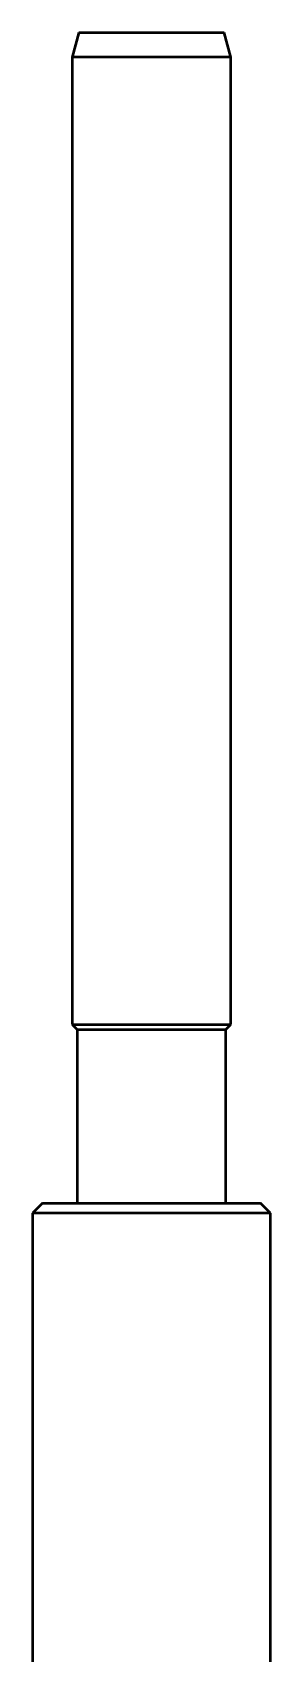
# Paper-space layout 'Layout1' of a CAD drawing. Header units: millimetres. Extents: x 0 to 420, y 0 to 297.
# Drawn here: x 143.38 to 148.18, y 177.53 to 210.21 of the extents above; entities that cross this region are included whole.
import ezdxf

# ---------------------------------------------------------------- set-up
doc = ezdxf.new("R2010")
doc.units = ezdxf.units.MM
doc.layers.add('170', color=7, linetype='Continuous', true_color=0xffffff)

psp = doc.layouts.get("Layout1")

# ---------------------------------------------------------------- linework, layer by layer
at = {"layer": '170', "color": 155, "linetype": 'Continuous', "lineweight": 50}
for p, q in [((144.319, 210.209), (144.185, 209.709)), ((147.385, 209.709), (147.251, 210.209)), ((144.185, 209.709), (144.185, 190.209)), ((147.385, 190.209), (147.385, 209.709)), ((144.185, 190.209), (144.285, 190.109)), ((147.285, 190.109), (147.385, 190.209)), ((144.285, 190.109), (144.285, 186.609)), ((147.285, 186.609), (147.285, 190.109)), ((143.585, 186.609), (143.385, 186.409)), ((148.185, 186.409), (147.985, 186.609)), ((143.385, 186.409), (143.385, 176.309)), ((148.185, 176.309), (148.185, 186.409))]:
    psp.add_line(p, q, dxfattribs=at)
for points, knots in [([(144.319, 210.209), (144.804, 210.209), (145.332, 210.209), (146.518, 210.209)], [0, 0, 0.220587, 0.460664, 1, 1]), ([(146.585, 209.709), (145.952, 209.709), (144.714, 209.709), (144.185, 209.709)], [0, 0, 0.263645, 0.77941, 1, 1]), ([(144.185, 190.209), (144.323, 190.209), (145.291, 190.209), (146.585, 190.209)], [0, 0, 0.057641, 0.460661, 1, 1]), ([(144.285, 190.109), (144.781, 190.109), (145.321, 190.109), (146.535, 190.109)], [0, 0, 0.220592, 0.460664, 1, 1]), ([(143.585, 186.609), (143.718, 186.609), (144.685, 186.609), (146.167, 186.609), (146.885, 186.609)], [0, 0, 0.04021, 0.333344, 0.782436, 1, 1]), ([(146.885, 186.609), (147.47, 186.609), (147.985, 186.609)], [0, 0, 0.532101, 1, 1]), ([(146.985, 186.409), (146.319, 186.409), (144.908, 186.409), (143.802, 186.409), (143.385, 186.409)], [0, 0, 0.184982, 0.576885, 0.88415, 1, 1]), ([(148.185, 186.409), (148.04, 186.409), (146.985, 186.409)], [0, 0, 0.120596, 1, 1])]:
    psp.add_open_spline(points, degree=1, knots=knots, dxfattribs=at)
for points in [[(146.518, 210.209), (147.251, 210.209)], [(147.385, 209.709), (146.585, 209.709)], [(146.585, 190.209), (147.385, 190.209)], [(146.535, 190.109), (147.285, 190.109)]]:
    psp.add_open_spline(points, degree=1, dxfattribs=at)

doc.saveas('drawing.dxf')
